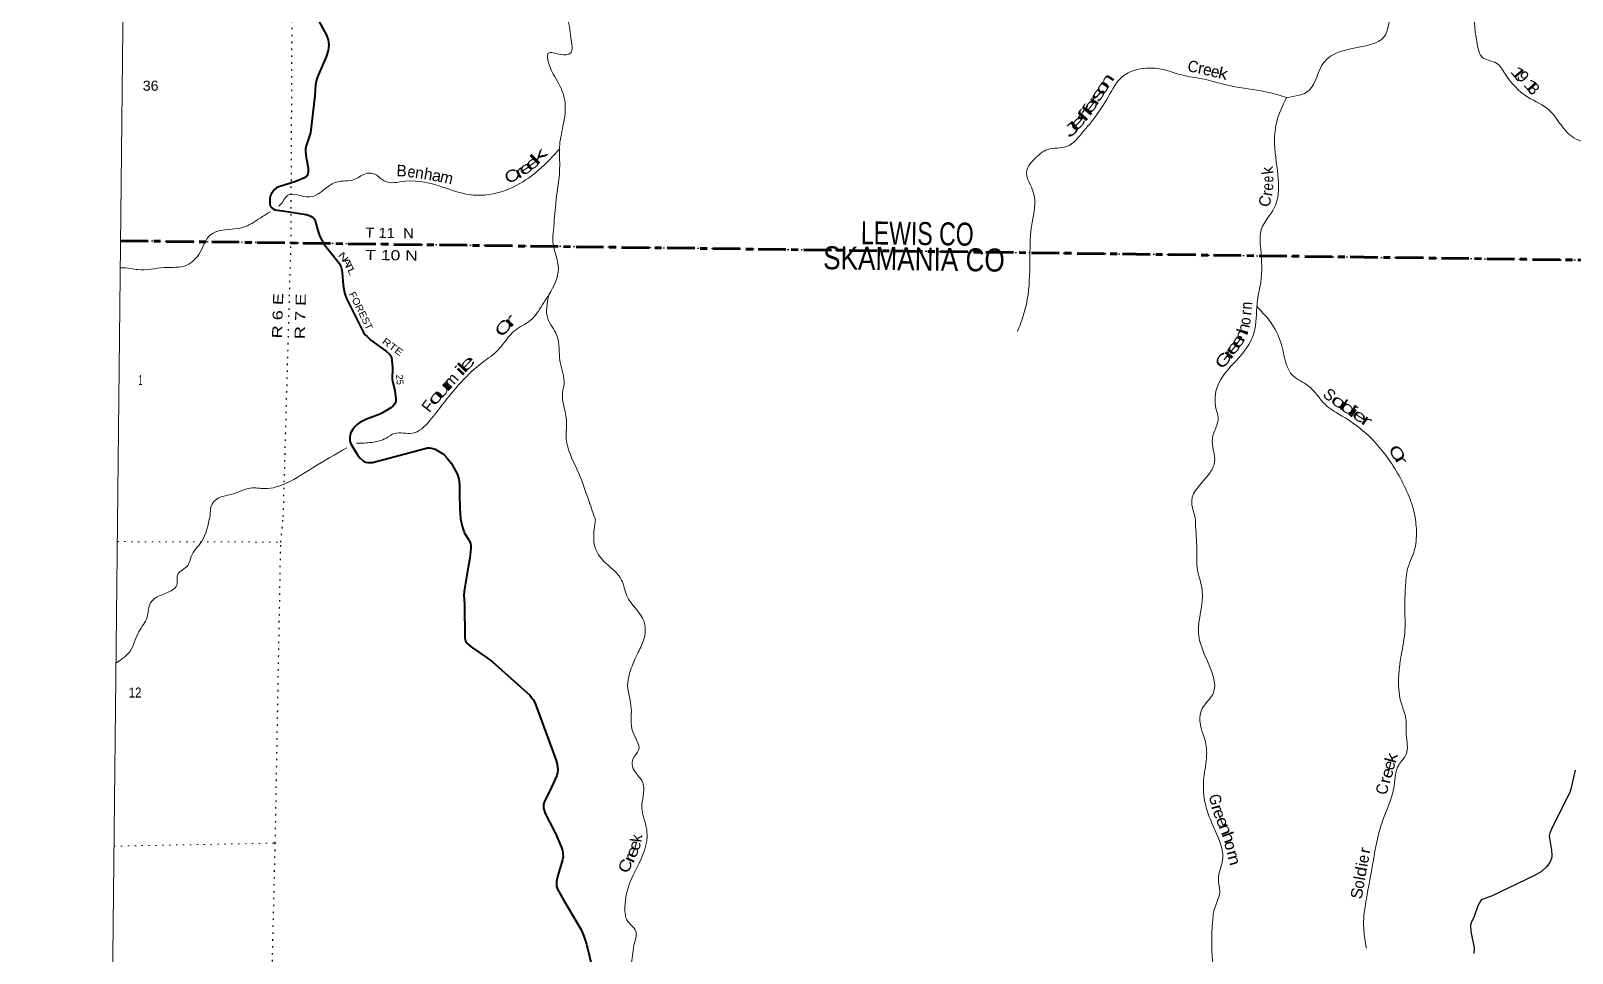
# Model space of a CAD drawing. Header units: feet. Extents: x -254670 to 6, y -549186 to -364975.
# Drawn here: x -254670 to -227868, y -418320 to -402279 of the extents above; entities that cross this region are included whole.
import ezdxf
from ezdxf.enums import TextEntityAlignment as Align

# ---------------------------------------------------------------- set-up
doc = ezdxf.new("R2010")
doc.units = ezdxf.units.FT
doc.header["$LTSCALE"] = 80
doc.linetypes.add('DOTTED', pattern=[1.5, 0.3, -1.2])
doc.linetypes.add('LONG_DASH_SHORT_DASH', pattern=[9.9, 6, -1.2, 1.5, -1.2])
for name, color, linetype, lineweight in [('11', 7, 'LONG_DASH_SHORT_DASH', 60), ('26', 7, 'Continuous', 40), ('29', 7, 'Continuous', 25), ('39', 7, 'Continuous', 13), ('4', 7, 'Continuous', 13), ('6', 7, 'DOTTED', 25), ('7', 7, 'DOTTED', 13)]:
    doc.layers.add(name, color=color, linetype=linetype, lineweight=lineweight)
for name, color, linetype in [('12', 7, 'Continuous'), ('27', 7, 'Continuous'), ('41', 7, 'Continuous')]:
    doc.layers.add(name, color=color, linetype=linetype)

msp = doc.modelspace()

# ---------------------------------------------------------------- linework, layer by layer
at = {"layer": '11'}
msp.add_line((-253108.73, -405930.02), (-221469.26, -406347.65), dxfattribs=at)
at = {"layer": '26'}
for points in [[(-250127.4, -401254.58), (-249529.37, -402352.98), (-249498.54, -402434.97), (-249490.14, -402520.56), (-249498.54, -402621.59), (-249536.25, -402732.84), (-249684.05, -403081.19), (-249706.95, -403155.98), (-249719.76, -403216.19), (-249731.54, -403402.83)], [(-249731.54, -403402.83), (-249807.69, -404050.83), (-249821.94, -404106.62), (-249881.46, -404277.36), (-249888.91, -404304.65), (-249891.25, -404330.79), (-249891.88, -404356.27), (-249890.89, -404378.11), (-249879.86, -404479.77), (-249846.92, -404661.3), (-249844.76, -404711.16), (-249848.73, -404736.97), (-249855.68, -404765.76), (-249864.61, -404793.55), (-249874.53, -404810.43), (-249888.41, -404823.33), (-249908.47, -404837.12), (-250080.74, -404902.38), (-250360.12, -404991.84), (-250397.34, -405009.96), (-250433.05, -405039.74), (-250491.23, -405118.16), (-250506.46, -405154.89), (-250516.38, -405194.59), (-250516.45, -405288.59), (-250502.5, -405331.58), (-250480.67, -405355.41), (-250456.86, -405375.26), (-250425.72, -405390.74), (-250251.1, -405418.01), (-249881.74, -405472.9), (-249844.76, -405483.46), (-249803.1, -405503.31), (-249773.34, -405521.18), (-249750.22, -405545.63), (-249727.7, -405584.71), (-249679.52, -405753.98), (-249643.38, -405855.71), (-249571.17, -405995.17), (-249464.81, -406123.74), (-249309.38, -406321.55), (-249288.72, -406354.54), (-249271.85, -406397.22), (-249259.95, -406442.89), (-249253.91, -406481.37), (-249235.81, -406704.86), (-249221.76, -406798.77), (-249208.86, -406854.36), (-249185.38, -406920.88), (-248886.36, -407525.38), (-248873.82, -407543.61), (-248853.69, -407567.09), (-248829.88, -407586.95), (-248755.89, -407656.39), (-248485.77, -407856.26), (-248433.05, -407904.6), (-248415.2, -407924.46), (-248399.13, -407962.36), (-248382.03, -408129.54), (-248383.88, -408342.61), (-248377.5, -408391.01), (-248339.01, -408532.4), (-248321.76, -408691.54), (-248322.94, -408731.5), (-248344.76, -408773.19), (-248368.57, -408802.97), (-248408.93, -408836.73), (-248555.08, -408924.08), (-248614.34, -408953.67), (-248830.88, -409031.29), (-248892, -409059.25), (-248949.92, -409092.83), (-248987.62, -409118.64), (-249037.23, -409166.29), (-249078.01, -409216.74), (-249111.64, -409278.46), (-249122.67, -409348.63), (-249121.56, -409409.5), (-249104.55, -409459.53), (-248987.24, -409650.62), (-248941, -409711.27), (-248888.53, -409756.94), (-248851.71, -409778.77), (-248812.03, -409786.71), (-248768.38, -409788.7), (-248728, -409783.95), (-248420.59, -409703.03), (-247771.43, -409533.76), (-247735.63, -409533.58), (-247701.9, -409535.56), (-247640.4, -409555.42), (-247521.44, -409622.69), (-247483.65, -409654.68), (-247428.09, -409712.26), (-247357.71, -409806.58), (-247252.48, -409997.45), (-247226.7, -410078.56), (-247217.23, -410162.94), (-247214.76, -410360.01), (-247208.71, -410581.27), (-247198.14, -410763.87)], [(-247198.14, -410763.87), (-247170.31, -410895.96), (-247153.52, -410952.48), (-247136.72, -410995.26), (-247127.31, -411014.82), (-247064.97, -411114.41), (-247043.31, -411150.82), (-247026.81, -411195.37), (-247019.17, -411227.45), (-247019.31, -411273.75), (-247038.34, -411448.18), (-247059.44, -411572.57)], [(-247059.44, -411572.57), (-247136.52, -412027.02), (-247139.01, -412092.81), (-247128.28, -412250.12), (-247121.46, -412839.03), (-247113.07, -412889.12), (-247103.14, -412910.82), (-247089.4, -412926.1), (-247012.44, -412991.26), (-246990.64, -413007.7), (-246753.25, -413173.8)], [(-246753.25, -413173.8), (-246643.5, -413250.6), (-245995.05, -413834.05), (-245961.22, -413874.72), (-245936.79, -413909.85), (-245913.89, -413946.51), (-245887.58, -414006.61), (-245534.67, -414970.71), (-245516.21, -415034.91), (-245510.1, -415083.8), (-245505.52, -415134.21), (-245512.1, -415177.98), (-245523.84, -415228.91), (-245646.04, -415499.11), (-245738.34, -415674.21), (-245752.11, -415716.25), (-245756.66, -415746.01), (-245753.6, -415801), (-245745.97, -415834.6), (-245728.97, -415889.39), (-245561.91, -416204.72)], [(-245561.91, -416204.72), (-245553.94, -416219.76), (-245439.95, -416480.81), (-245423.1, -416536.53), (-245416.99, -416588.46), (-245413.94, -416644.98), (-245423.55, -416696.01), (-245506.53, -416971.8), (-245524.61, -417042.92), (-245527.67, -417075), (-245527.67, -417142.22), (-245524.61, -417174.29), (-245512.54, -417206.71), (-245409.36, -417395.26), (-245104.87, -417902.58), (-245074.26, -417964.05), (-245052.89, -418025.16), (-245008.98, -418165.33), (-244899.46, -418617.09)]]:
    msp.add_lwpolyline(points, dxfattribs=at)
at = {"layer": '29'}
msp.add_lwpolyline([(-227818.83, -415134.89), (-227885.57, -415445.64), (-227911.37, -415527.31), (-228214.58, -416135.54), (-228256.08, -416234.43), (-228265.54, -416281.76), (-228264.56, -416318.66), (-228225.2, -416531.66), (-228224.54, -416619.36), (-228230.29, -416673.67), (-228259.23, -416745.57), (-228315.42, -416818.03), (-228399.54, -416897.03), (-228520.76, -416971.91), (-229272.51, -417330.66), (-229421.19, -417379.77), (-229443.77, -417389.16), (-229476.38, -417433.41), (-229508.08, -417495.92), (-229574.19, -417684.72), (-229626.15, -417793.1), (-229635.61, -417827.81), (-229627.86, -417945.82), (-229574.03, -418229.18), (-229578.85, -418326.33)], dxfattribs=at)
at = {"layer": '39'}
for points in [[(-229654.17, -388461.46), (-229651.56, -388471.42), (-229549.52, -388859.61), (-229311.13, -389749.29), (-229093.13, -390079.09), (-228703.07, -390943.21), (-228692.47, -391372.09), (-228777.09, -391712.79), (-228746.41, -392146.05), (-228740.47, -392266.91), (-228709.53, -392571.36), (-228657.7, -392948.63), (-228809.13, -393304.28), (-228823.66, -393557.63), (-228759.49, -393806.3), (-228776.54, -394317.23), (-228897.77, -394790.14), (-228838.29, -394962.24), (-228849.58, -395259.92), (-228848.21, -395640.35), (-228978.8, -395843.4), (-228877.07, -396020.25), (-228773.57, -396440.67), (-229021.96, -396692.01), (-229258.88, -396865.05), (-229330.6, -397274.41), (-229348.76, -397962.44), (-229431.69, -398321.28), (-229561.05, -398798.08), (-229538.67, -399130.56), (-229552.93, -399482.53), (-229635.83, -400183.54), (-229825.84, -400898.8), (-230013.19, -401118.99), (-230409.7, -401309.41), (-230703.14, -401600.24), (-230988.65, -401899.24), (-231152.7, -402399.59), (-231340.09, -402507.07), (-231576.97, -402563.38), (-232188.56, -402830.61), (-232441.01, -403313.35), (-232836.36, -403437.37)], [(-247893.66, -392106.37), (-247914.74, -392267.32), (-248026.61, -393124.81), (-248031.1, -393495.07), (-248067.36, -393836.61), (-248168, -394056.27), (-248095.44, -394401.69), (-248238.17, -394721.27), (-248421.63, -395064.29), (-248356.46, -395371.34), (-248246.07, -395858.3), (-248211.5, -396529.12), (-248223.75, -397110.58), (-248106, -397637.91), (-247744.55, -398064.78), (-247576.69, -398264.91), (-247435.32, -398710.13), (-247065.6, -399698.69), (-246941.8, -400226.13), (-246808.53, -400443.78), (-246444.14, -400933.09), (-246314.08, -400989.67), (-246079.38, -400943.38), (-245921.92, -401276.17), (-245871.22, -401488.38), (-245638.68, -401679.56), (-245303.18, -402206.61), (-245278.36, -402400.26), (-245285.09, -402667.83), (-245462.92, -402690.94), (-245672.22, -402669.22), (-245665.23, -402844.45), (-245493.83, -403187.54), (-245386.2, -403487.27), (-245416.34, -403939.61), (-245477.16, -404302.86), (-245472.47, -404608.87), (-245542.88, -405287.95), (-245583.17, -405744.13), (-245594.52, -405931.12), (-245496.19, -406415.86), (-245661.44, -406869.9)], [(-229906.07, -401022.9), (-229812.16, -401267.36), (-229663.89, -401434.95), (-229571.39, -401678.06), (-229562.59, -402209.56), (-229526.71, -402461.77), (-229410.87, -402753.59), (-229186.57, -402839.96), (-229032.61, -403027.78), (-228638.47, -403431.06), (-228265.48, -403660.88), (-228062.3, -403915.96), (-227836.42, -404141.24), (-227498.29, -404289.95), (-227128.84, -404720.98), (-226848.25, -405045.82), (-226723.04, -405378.06), (-226558.82, -405441.26), (-226436.12, -405572.18), (-226351.18, -405672.27), (-226008.78, -405692.24), (-225741.41, -405851.82), (-225510.68, -406030.89), (-225119.34, -406248.95), (-224793.02, -406496.08), (-224569.51, -406626.73), (-224379.58, -406718.55)], [(-237513.01, -407507.13), (-237377, -407110.96), (-237300.99, -406458.14), (-237259.92, -405613.52), (-237232.76, -405100.75), (-237352.91, -404710.23), (-237220.37, -404511.24), (-236987.55, -404342.15), (-236660.03, -404291.43), (-236360.9, -404020.83), (-236216.69, -403846.2), (-235935.06, -403424.35), (-235678.75, -403066.47), (-235267.04, -402928.64), (-234971.06, -402951.84), (-234680.28, -403041.37), (-234346.72, -403105.47), (-233730.33, -403252.94), (-233129.26, -403353.84), (-232836.36, -403437.37)], [(-232834.64, -403436.83), (-233011.55, -403883.19), (-233042.21, -404250.99), (-232978.22, -404853.88), (-233047.54, -405355.86), (-233269.76, -405724.39), (-233283.91, -406070.33), (-233284.17, -406658.03), (-233339.9, -406960.99), (-233387.08, -407465.36), (-233461.45, -407681.45), (-233760.62, -408068.79), (-234031.39, -408446.54), (-234056.89, -408864.74), (-234023.09, -409006.21), (-234124.12, -409362.73), (-234087.25, -409788.05), (-234181.46, -409985.68), (-234484.05, -410453.46), (-234424.86, -410756.38), (-234416.52, -410894.43)], [(-245473.63, -404331.1), (-245830.82, -404693.28), (-246218.67, -404964.36), (-246776.15, -405135.92), (-247044.16, -405127.28), (-247511.64, -404996.47), (-248157.05, -404894.8), (-248525.95, -404890.47), (-248675.21, -404779.22), (-248819.98, -404756.6), (-249037.56, -404861.55), (-249354.97, -404910.43), (-249546.45, -405021.87), (-249825.24, -405168.02), (-250205.84, -405141.35), (-250348.07, -405318.04), (-250360.61, -405326.87)], [(-250501.61, -405424.24), (-250684.64, -405539.68), (-250985.82, -405697.53), (-251554.76, -405832.67), (-251725.31, -406129.62), (-251957.11, -406355.09), (-252357.05, -406396.51), (-252807.34, -406432.49), (-252940.67, -406410.26), (-253118.63, -406401.69)], [(-249007.01, -409449.24), (-248741.03, -409437.47), (-248491.69, -409361.25), (-248343.1, -409281.28), (-248040.62, -409278.43), (-247730.24, -409056.34), (-247511.63, -408778.32), (-246817.29, -408047.57), (-246539.14, -407822.91), (-246253.02, -407489.7), (-245985.86, -407317.17), (-245773.33, -407041.06), (-245661.44, -406869.9)], [(-245662.56, -406871.61), (-245680.79, -407282.16), (-245526.52, -407566.59), (-245466.3, -408040.61), (-245398.45, -408424.19), (-245423.21, -408570.69), (-245356.88, -409040.79), (-245358.79, -409378.89), (-245170.57, -409911.46), (-244962.55, -410464.5), (-244851.27, -410786.43)], [(-233352.88, -407074.71), (-233097.04, -407367.7), (-232912.75, -407779.45), (-232721.95, -408279.86), (-232456.84, -408453.49), (-232160.16, -408780.62), (-231913.17, -408951.92), (-231546.54, -409199.75), (-231061.85, -409727.35), (-230690.85, -410414.02), (-230621.97, -410624.53), (-230576.58, -410936.66)], [(-251554.02, -410718.79), (-251501.52, -410484.91), (-251409.4, -410405.99), (-251150.05, -410333.96), (-250853.86, -410230.37), (-250597.99, -410240.81), (-250217.18, -410140.68), (-249758.81, -409872.83), (-249175.74, -409533.01)], [(-251553.99, -410718.66), (-251704.85, -411166.78), (-251879.86, -411419.94), (-251942.26, -411580.67), (-252111.18, -411727.36), (-252141.45, -411944.34), (-252231.94, -412018.69), (-252587.83, -412227.68), (-252648.27, -412478.82), (-252789.11, -412725.95), (-252950.1, -413077.56), (-253068.76, -413192.09), (-253189.65, -413274.31)], [(-244851.27, -410786.43), (-244848.78, -411290.31), (-244670.03, -411539.41), (-244396.83, -411830.68), (-244306.53, -412103.89), (-244007.29, -412553.88), (-244015.51, -412879.34), (-244122.17, -413112.41), (-244242.93, -413403.74), (-244291.29, -413610.67), (-244229.23, -414068.73), (-244203.32, -414468.52), (-244100.99, -414789.95), (-244195.54, -414932.61), (-244207.68, -415073.24), (-244028.94, -415356.49), (-244021.03, -415579.49), (-244045.27, -415792.46), (-243961.05, -416168.14), (-243999.45, -416531.78), (-244259.06, -417110.42), (-244339.72, -417586.58), (-244305.64, -417743.28), (-244150.98, -417938.13), (-244183.27, -418179.22), (-244235.73, -418530.81), (-244360.48, -418767.9), (-244481.24, -419063.24), (-244461.34, -419422.86), (-244334.88, -419722.19), (-244210.37, -419925.08), (-244166.32, -420224.42), (-244168.62, -420758.83), (-244273.71, -421775.42), (-244414.54, -422010.5)], [(-234416.52, -410894.43), (-234394.76, -411347.02), (-234388.88, -411604.17), (-234300.67, -412020.03), (-234365.39, -412749.32), (-234249.04, -413155.13), (-234118.76, -413820.11), (-234299.79, -414063.23), (-234338.12, -414308.34), (-234235.82, -414688.03), (-234231.96, -414977.33), (-234280.41, -415359.06), (-234178.23, -415947.69), (-234047.75, -416255.05), (-233947.5, -416705.06), (-234020.04, -417030.54), (-233996.04, -417261.58), (-234078.6, -417514.73), (-234120.96, -417785.95), (-234121.32, -418450.95), (-234071.2, -418679.97), (-233912.56, -418955.19), (-233826.24, -419144.02), (-233890.75, -419487.58), (-233997.55, -419979.81), (-234186.63, -420222.93), (-234307.27, -420299.29)], [(-230576.92, -410934.33), (-230601.84, -411282.16), (-230724.64, -411617.69), (-230767.04, -411963.25), (-230779.3, -412310.82), (-230775.49, -412700.57), (-230840.05, -413136.54), (-230836.51, -413986.37), (-230760.27, -414239.49), (-230752.38, -414518.75), (-230754.58, -414860.29), (-230879.3, -415039.11), (-230974.01, -415471.07), (-231125.01, -415913.08), (-231207.55, -416152.17), (-231338.55, -416781.02), (-231445.41, -417373.7), (-231493.87, -417767.48), (-231473.94, -418072.85), (-231445.88, -418233.57)]]:
    msp.add_spline(points, degree=3, dxfattribs=at)
at = {"layer": '4'}
msp.add_lwpolyline([(-252658.03, -364975.08), (-221076.82, -365300.9), (-189495.2, -365583.27), (-157913.21, -365822.21), (-126330.93, -366017.71), (-94748.41, -366181.36), (-63165.71, -366278.36), (-31582.88, -366343.53), (0, -366365.25), (0, -549186.32), (-31834.36, -549164.42), (-63668.65, -549098.74), (-95502.83, -548989.26), (-127336.83, -548836.01), (-159170.57, -548638.96), (-191004.03, -548398.11), (-222837.12, -548113.49), (-254669.8, -547785.08)], close=True, dxfattribs=at)
msp.add_lwpolyline([(-252658.03, -364975.08), (-221076.82, -365300.9), (-189495.2, -365583.27), (-157913.21, -365822.21), (-126330.93, -366017.71), (-94748.41, -366181.36), (-63165.71, -366278.36), (-31582.88, -366343.53), (0, -366365.25), (0, -549186.32), (-31834.36, -549164.42), (-63668.65, -549098.74), (-95502.83, -548989.26), (-127336.83, -548836.01), (-159170.57, -548638.96), (-191004.03, -548398.11), (-222837.12, -548113.49), (-254669.8, -547785.08)], close=True, dxfattribs=at)
at = {"layer": '6'}
for points in [[(-250279.62, -410730.56), (-250145.09, -405970.9), (-250119.9, -400714.91), (-250060.23, -395433.52), (-250017.28, -390086.09), (-249983.95, -384830.41), (-249951.72, -379608.08), (-249951.72, -379491.36), (-249926.16, -376263.25), (-249906.16, -373355.28), (-249872.84, -368171.85), (-249834.68, -366095.17)], [(-221453.72, -406356.26), (-250147.31, -405968.68), (-253108.73, -405930.02)], [(-250720.56, -428525.48), (-250696.55, -426971.76), (-250544.89, -421702.02), (-250419.34, -416406.17), (-250323.97, -411170.59), (-250279.62, -410730.56)]]:
    msp.add_lwpolyline(points, dxfattribs=at)
at = {"layer": '7'}
for p, q in [((-253166.31, -411162.83), (-250323.97, -411170.59)), ((-253224.6, -416459.27), (-250419.34, -416406.17))]:
    msp.add_line(p, q, dxfattribs=at)

# ---------------------------------------------------------------- texts
at = {"layer": '12'}
for s, width, p in [('LEWIS CO', 0.75, (-240238.23, -405990.21)), ('SKAMANIA CO', 0.85, (-240894.89, -406424.02))]:
    msp.add_text(s, height=400, rotation=359.199, dxfattribs=dict(at, width=width)).set_placement(p)
at = {"layer": '27'}
for s, rotation, width, p in [('N', 308.159, 1.45, (-249282.62, -406250.18)), ('A', 303.159, 1.45, (-249220.95, -406334.27)), ('T', 294.605, 1.4, (-249196.7, -406396.08)), ('L', 294.605, 1.35, (-249143.38, -406489.45))]:
    msp.add_text(s, height=120, rotation=rotation, dxfattribs=dict(at, width=width)).set_placement(p, align=Align.CENTER)
for s, rotation, width, p in [('FOREST', 296.32, 1.1, (-249141.07, -406853.06)), ('RTE', 323.501, 1.25, (-248573.49, -407703.15))]:
    msp.add_text(s, height=120, rotation=rotation, dxfattribs=dict(at, width=width)).set_placement(p)
msp.add_text('25', height=120, rotation=274.228, dxfattribs=at).set_placement((-248319.77, -408261.4))
at = {"layer": '41'}
for s, rotation, width, p in [('C', 348.992, 0.95, (-234478.68, -402998.31)), ('n', 56.524, 1.7, (-235882.97, -403200.53)), ('r', 348.992, 1.1, (-234341.41, -403024.93)), ('k', 346.578, 1.2, (-233961.08, -403115.85)), ('1', 309.49, 1.65, (-228879.91, -403081)), ('s', 56.473, 1.85, (-236037.95, -403434.8)), ('o', 56.524, 1.6, (-235960.71, -403318.1)), ('1', 313.237, 1.8, (-228645.86, -403310.47)), ('f', 48.889, 2.15, (-236300.83, -403828.18)), ('f', 51.019, 2.05, (-236224.7, -403729.68)), ('e', 52.073, 1.75, (-236173.37, -403644.15)), ('r', 56.073, 1.8, (-236096.87, -403528.96)), ('J', 41.388, 2.1, (-236506.19, -404060.54)), ('e', 46.582, 2, (-236399.28, -403941.44)), ('k', 45.397, 2.3, (-245770.73, -404525.56)), ('e', 352.005, 0.9, (-248062.08, -404827)), ('C', 29.209, 1.3, (-246258.09, -404887.58)), ('r', 29.284, 1.65, (-246129.67, -404822.73)), ('e', 33.898, 1.6, (-246013.37, -404744.57)), ('e', 37.176, 1.7, (-245892.81, -404654.05)), ('a', 350.092, 1.05, (-247628.15, -404894.92)), ('e', 84.405, 0.85, (-233067.64, -405000.19)), ('e', 88.748, 0.75, (-233064.97, -404859.39)), ('r', 80.447, 1.05, (-233079.5, -405118.41)), ('n', 85.891, 0.9, (-233435.09, -407064.13)), ('C', 51.839, 1.55, (-246378, -407505.14)), ('r', 46.668, 2.2, (-246269.33, -407389.75)), ('h', 75.708, 1.15, (-233491.48, -407476.6)), ('o', 84.105, 0.85, (-233459.57, -407335.96)), ('e', 54.677, 1.65, (-233604.2, -407730.16)), ('n', 64.862, 1.45, (-233539.56, -407611.77)), ('G', 52.793, 1.4, (-233855.15, -408061.34)), ('r', 51.918, 1.95, (-233757.65, -407941.52)), ('e', 51.677, 1.75, (-233687.51, -407844.47)), ('i', 46.093, 1.85, (-247139, -408257.87)), ('l', 46.093, 1.8, (-247092.22, -408206.61)), ('e', 46.093, 2, (-247020.74, -408132.26)), ('u', 47.524, 2.1, (-247452.6, -408595.78)), ('r', 47.524, 2.15, (-247352.53, -408486.69)), ('o', 50.342, 1.8, (-247563.35, -408715.35)), ('o', 325.026, 1.65, (-231982.79, -408807.06)), ('l', 325.488, 1.4, (-231897.31, -408865.74)), ('d', 326.03, 1.8, (-231812.71, -408921.01)), ('i', 326.03, 1.45, (-231714.61, -408992.31)), ('e', 325.855, 1.6, (-231613.25, -409057.21)), ('r', 325.855, 1.8, (-231493.59, -409139)), ('C', 305.594, 1.45, (-230997.04, -409680.44)), ('r', 303.065, 1.75, (-230920.53, -409791.27)), ('k', 74.521, 1.25, (-230918.91, -414948.23)), ('e', 71.827, 1.15, (-230992.38, -415215.92)), ('e', 74.856, 1.05, (-230957.14, -415076.67)), ('C', 79.174, 0.95, (-231073.35, -415485.76)), ('r', 77.967, 1.1, (-231030.3, -415333.16)), ('G', 281.773, 0.9, (-234167.07, -415669.7)), ('r', 285.909, 1.25, (-234131.85, -415818.55)), ('e', 285.909, 1.1, (-234095.16, -415922.84)), ('e', 290.95, 1.2, (-234036.07, -416072.56)), ('n', 290.624, 1.3, (-233984.84, -416198.47)), ('h', 289.664, 1.25, (-233933.54, -416339.57)), ('e', 65.732, 1.3, (-244122.97, -416597.38)), ('e', 74.115, 1.1, (-244074.74, -416470.6)), ('o', 285.22, 1.05, (-233902.83, -416471.2)), ('r', 78.168, 1.1, (-231379.71, -416552.37)), ('C', 66.35, 1.2, (-244243.49, -416841.89)), ('r', 65.35, 1.5, (-244169.54, -416710.53)), ('r', 285.74, 1.2, (-233863.46, -416609.7)), ('n', 285.867, 1.2, (-233836.5, -416726.99)), ('e', 80.168, 0.95, (-231405.84, -416696.85)), ('d', 79.553, 1.15, (-231447.18, -416919.16)), ('S', 80.005, 1.1, (-231512.91, -417295.81)), ('o', 80.005, 0.95, (-231485.59, -417140.72))]:
    msp.add_text(s, height=200, rotation=rotation, dxfattribs=dict(at, width=width)).set_placement(p, align=Align.CENTER)
for s, rotation, p in [('e', 346.512, (-234230.1, -403051.33)), ('e', 346.512, (-234094.8, -403084.41)), ('9', 313.237, (-228795.28, -403142.51)), ('8', 315.449, (-228606.18, -403360.92)), ('B', 356.979, (-248226.38, -404811.03)), ('n', 352.005, (-247923.3, -404846.5)), ('h', 350.092, (-247772.57, -404869.79)), ('k', 97.063, (-233068.43, -404696.88)), ('m', 346.591, (-247459.58, -404927.59)), ('C', 76.581, (-233113.68, -405263.64)), ('r', 84.105, (-233445.74, -407188.68)), ('m', 47.524, (-247291.27, -408421.39)), ('F', 51.957, (-247686.46, -408867.1)), ('S', 319.824, (-232151.51, -408683.22)), ('k', 82.79, (-244041.32, -416333.61)), ('i', 80.553, (-231423.71, -416796.88)), ('l', 79.553, (-231466.81, -417035.42))]:
    msp.add_text(s, height=200, rotation=rotation, dxfattribs=at).set_placement(p, align=Align.CENTER)
at = {"layer": '6'}
for s, rotation, width, p in [('T 11  N', 359.244, 1.1, (-248854.69, -405876.92)), ('T 10 N', 359.244, 1.3, (-248855.06, -406263.06)), ('R 6 E', 88.381, 1.35, (-250301.93, -407629.92)), ('R 7 E', 88.381, 1.35, (-249909.5, -407644.7))]:
    msp.add_text(s, height=175, rotation=rotation, dxfattribs=dict(at, width=width)).set_placement(p)
at = {"layer": '7'}
for s, width, p in [('36', 1.05, (-252722.33, -403321.32)), ('1', 0.4, (-252794.91, -408437.97)), ('12', 0.85, (-252967.73, -413874.84))]:
    msp.add_text(s, height=175, dxfattribs=dict(at, width=width)).set_placement(p)

doc.saveas('drawing.dxf')
